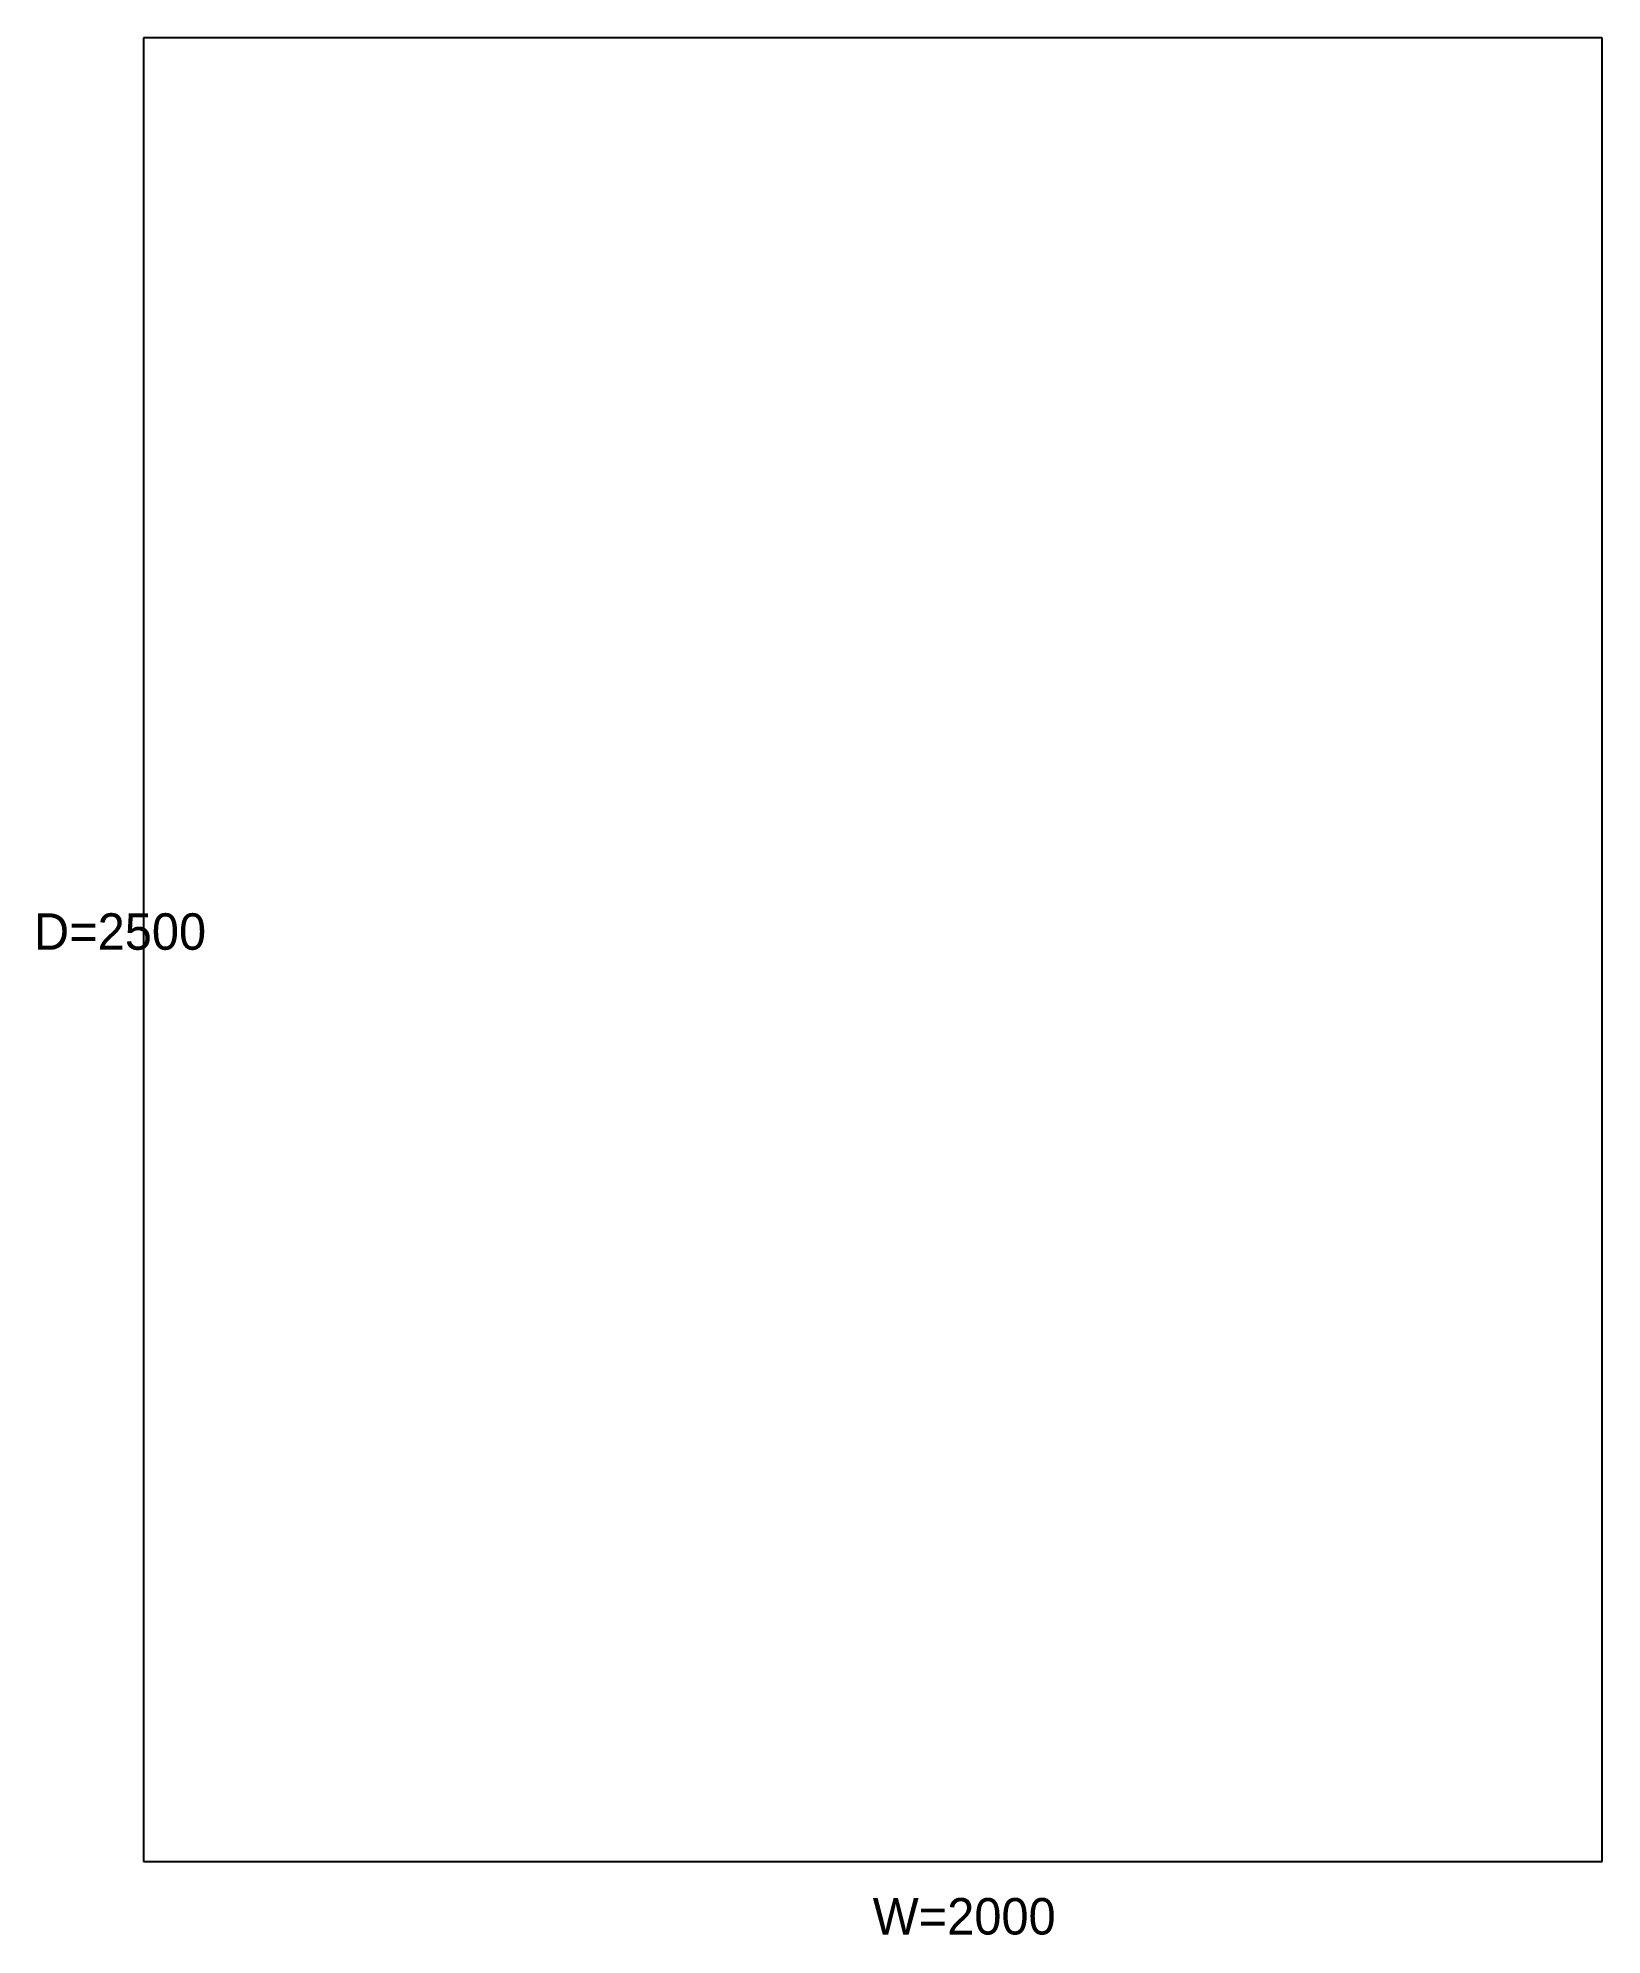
# Model space of a CAD drawing. Extents: x -145 to 2000, y -101 to 2500.
import ezdxf

# ---------------------------------------------------------------- set-up
doc = ezdxf.new("R2010")
doc.units = 0

msp = doc.modelspace()

# ---------------------------------------------------------------- linework, layer by layer
at = {"layer": 'SHAFT'}
for p, q in [((2000, 2500), (0, 2500)), ((0, 2500), (0, 0)), ((2000, 0), (2000, 2500)), ((0, 0), (2000, 0))]:
    msp.add_line(p, q, dxfattribs=at)

# ---------------------------------------------------------------- texts
at = {"layer": 'DIMENSIONS'}
for s, p in [('D=2500', (-150, 1250)), ('W=2000', (1000, -100))]:
    msp.add_text(s, height=50, dxfattribs=at).set_placement(p)

doc.saveas('drawing.dxf')
